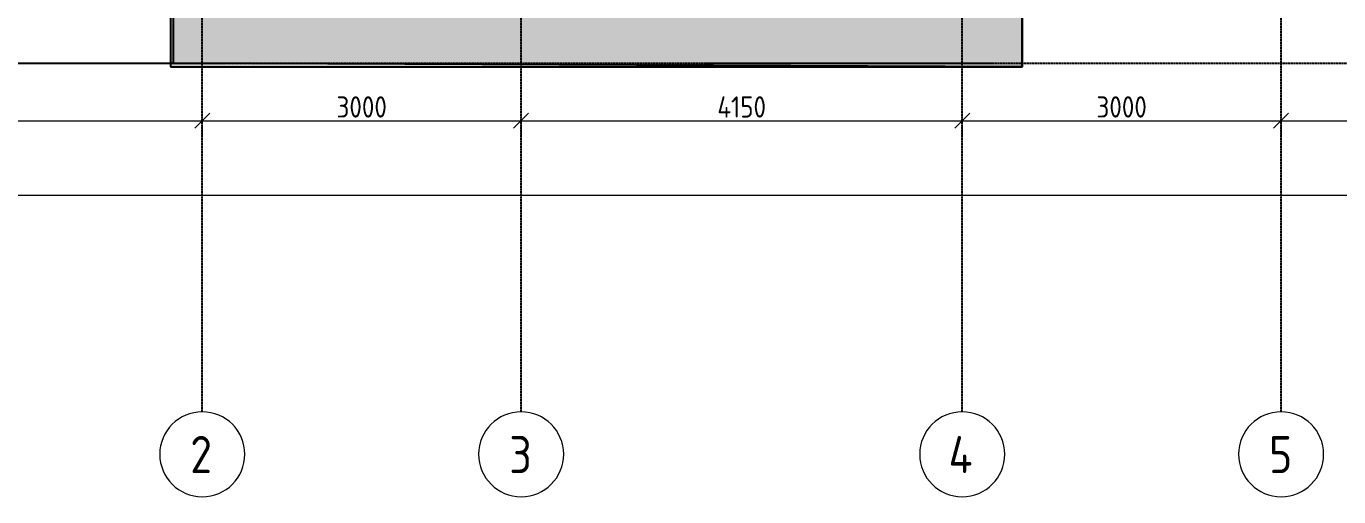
# Model space of a CAD drawing. Header units: millimetres. Extents: x -129048 to 476301, y -5853 to 215316.
# Drawn here: x 214881 to 227229, y -3626 to 805 of the extents above; entities that cross this region are included whole.
import ezdxf

# ---------------------------------------------------------------- set-up
doc = ezdxf.new("R2010")
doc.units = ezdxf.units.MM
doc.linetypes.add('ADSK_Линия сетки', pattern=[25, 20, -2.5, 0, -2.5])
doc.linetypes.add('ADSK_Снесено', pattern=[4.5, 3, -1.5])
doc.layers.add('Оси', color=7, linetype='Continuous', lineweight=9)
doc.layers.add('Стены наружные', color=1, linetype='ADSK_Снесено', lineweight=18, true_color=0xff0000)
doc.styles.add('GOST Common', font='GOST Common_0.ttf', dxfattribs={"width": 0.9, "height": 350})
doc.styles.add('GOST Common_1', font='GOST Common_0.ttf', dxfattribs={"width": 0.9, "height": 200})
doc.dimstyles.new('ADSK_Основной_2_5_мм', dxfattribs={"dimscale": 304.8, "dimtxt": 251.428749, "dimasz": 0.463911, "dimexe": 0.492126, "dimexo": 0.492126, "dimgap": 0.098425, "dimtad": 1, "dimdec": 1, "dimrnd": 0.1, "dimdsep": 46, "dimtxsty": 'GOST Common_1', "dimblk1": 'OBLIQUE', "dimblk2": 'OBLIQUE', "dimsah": 1, "dimcen": 0.09, "dimdle": 0.492126, "dimazin": 2, "dimtfac": 1, "dimtdec": 4, "dimtix": 1, "dimtmove": 0, "dimatfit": 3, "dimfxl": 1, "dimtvp": 1, "dimtfill": 1, "dimtolj": 1, "dimtzin": 0, "dimlwd": 20, "dimlwe": 20, "dimarcsym": 2})

# ---------------------------------------------------------------- blocks, each defined once
blk = doc.blocks.new('Ось сетки - Круг_Ø8 мм-6577-03 План 3-го этажа')
at = {"layer": 'Оси', "lineweight": 20}
for start, end in [(360, 180), (180, 360)]:
    blk.add_arc((0, 0), 4, start, end, dxfattribs=at)
blk = doc.blocks.new('_Oblique')
at = {"color": 0, "linetype": 'ByBlock', "lineweight": -2}
blk.add_line((-0.5, -0.5), (0.5, 0.5), dxfattribs=at)
blk = doc.blocks.new('*D2148')
at = {"color": 0, "lineweight": 20, "transparency": 16777216}
for p, q in [((209887, -85), (216687, -85)), ((210037, -135), (210037, -235)), ((216537, -135), (216537, -235))]:
    blk.add_line(p, q, dxfattribs=at)
at = {"layer": 'Defpoints', "color": 0, "transparency": 16777216}
for p in [(210037, 15), (216537, 15), (216537, -85)]:
    blk.add_point(p, dxfattribs=at)
at = {"color": 0, "lineweight": 20, "transparency": 16777216, "xscale": 141.4, "yscale": 141.4, "zscale": 141.4, "rotation": 180}
blk.add_blockref('_Oblique', (210037, -85), dxfattribs=at)
at = {"color": 0, "lineweight": 20, "transparency": 16777216, "xscale": 141.4, "yscale": 141.4, "zscale": 141.4}
blk.add_blockref('_Oblique', (216537, -85), dxfattribs=at)
at = {"color": 0, "lineweight": 25, "transparency": 16777216, "insert": (213287, 45), "char_height": 200, "width": 756.84, "attachment_point": 5, "style": 'GOST Common_1', "bg_fill": 3, "box_fill_scale": 1.1, "bg_fill_color": 256, "bg_fill_true_color": 13158600, "bg_fill_transparency": 0}
blk.add_mtext('\\A1;6500', dxfattribs=at)
blk = doc.blocks.new('*D2149')
at = {"color": 0, "lineweight": 20, "transparency": 16777216}
for p, q in [((216387, -85), (219687, -85)), ((216537, -135), (216537, -235)), ((219537, -135), (219537, -235))]:
    blk.add_line(p, q, dxfattribs=at)
at = {"layer": 'Defpoints', "color": 0, "transparency": 16777216}
for p in [(216537, 15), (219537, 15), (219537, -85)]:
    blk.add_point(p, dxfattribs=at)
at = {"color": 0, "lineweight": 20, "transparency": 16777216, "xscale": 141.4, "yscale": 141.4, "zscale": 141.4, "rotation": 180}
blk.add_blockref('_Oblique', (216537, -85), dxfattribs=at)
at = {"color": 0, "lineweight": 20, "transparency": 16777216, "xscale": 141.4, "yscale": 141.4, "zscale": 141.4}
blk.add_blockref('_Oblique', (219537, -85), dxfattribs=at)
at = {"color": 0, "lineweight": 25, "transparency": 16777216, "insert": (218037, 45), "char_height": 200, "width": 756.84, "attachment_point": 5, "style": 'GOST Common_1', "bg_fill": 3, "box_fill_scale": 1.1, "bg_fill_color": 256, "bg_fill_true_color": 13158600, "bg_fill_transparency": 0}
blk.add_mtext('\\A1;3000', dxfattribs=at)
blk = doc.blocks.new('*D2150')
at = {"color": 0, "lineweight": 20, "transparency": 16777216}
for p, q in [((219387, -85), (223837, -85)), ((219537, -135), (219537, -235)), ((223687, -135), (223687, -235))]:
    blk.add_line(p, q, dxfattribs=at)
at = {"layer": 'Defpoints', "color": 0, "transparency": 16777216}
for p in [(219537, 15), (223687, 15), (223687, -85)]:
    blk.add_point(p, dxfattribs=at)
at = {"color": 0, "lineweight": 20, "transparency": 16777216, "xscale": 141.4, "yscale": 141.4, "zscale": 141.4, "rotation": 180}
blk.add_blockref('_Oblique', (219537, -85), dxfattribs=at)
at = {"color": 0, "lineweight": 20, "transparency": 16777216, "xscale": 141.4, "yscale": 141.4, "zscale": 141.4}
blk.add_blockref('_Oblique', (223687, -85), dxfattribs=at)
at = {"color": 0, "lineweight": 25, "transparency": 16777216, "insert": (221612, 45), "char_height": 200, "width": 726.16, "attachment_point": 5, "style": 'GOST Common_1', "bg_fill": 3, "box_fill_scale": 1.1, "bg_fill_color": 256, "bg_fill_true_color": 13158600, "bg_fill_transparency": 0}
blk.add_mtext('\\A1;4150', dxfattribs=at)
blk = doc.blocks.new('*D2151')
at = {"color": 0, "lineweight": 20, "transparency": 16777216}
for p, q in [((223537, -85), (226837, -85)), ((223687, -135), (223687, -235)), ((226687, -135), (226687, -235))]:
    blk.add_line(p, q, dxfattribs=at)
at = {"layer": 'Defpoints', "color": 0, "transparency": 16777216}
for p in [(223687, 15), (226687, 15), (226687, -85)]:
    blk.add_point(p, dxfattribs=at)
at = {"color": 0, "lineweight": 20, "transparency": 16777216, "xscale": 141.4, "yscale": 141.4, "zscale": 141.4, "rotation": 180}
blk.add_blockref('_Oblique', (223687, -85), dxfattribs=at)
at = {"color": 0, "lineweight": 20, "transparency": 16777216, "xscale": 141.4, "yscale": 141.4, "zscale": 141.4}
blk.add_blockref('_Oblique', (226687, -85), dxfattribs=at)
at = {"color": 0, "lineweight": 25, "transparency": 16777216, "insert": (225187, 45), "char_height": 200, "width": 756.84, "attachment_point": 5, "style": 'GOST Common_1', "bg_fill": 3, "box_fill_scale": 1.1, "bg_fill_color": 256, "bg_fill_true_color": 13158600, "bg_fill_transparency": 0}
blk.add_mtext('\\A1;3000', dxfattribs=at)
blk = doc.blocks.new('*D2152')
at = {"color": 0, "lineweight": 20, "transparency": 16777216}
for p, q in [((226537, -85), (234737, -85)), ((226687, -135), (226687, -235)), ((234587, -135), (234587, -235))]:
    blk.add_line(p, q, dxfattribs=at)
at = {"layer": 'Defpoints', "color": 0, "transparency": 16777216}
for p in [(226687, 15), (234587, 15), (234587, -85)]:
    blk.add_point(p, dxfattribs=at)
at = {"color": 0, "lineweight": 20, "transparency": 16777216, "xscale": 141.4, "yscale": 141.4, "zscale": 141.4, "rotation": 180}
blk.add_blockref('_Oblique', (226687, -85), dxfattribs=at)
at = {"color": 0, "lineweight": 20, "transparency": 16777216, "xscale": 141.4, "yscale": 141.4, "zscale": 141.4}
blk.add_blockref('_Oblique', (234587, -85), dxfattribs=at)
at = {"color": 0, "lineweight": 25, "transparency": 16777216, "insert": (230637, 45), "char_height": 200, "width": 756.84, "attachment_point": 5, "style": 'GOST Common_1', "bg_fill": 3, "box_fill_scale": 1.1, "bg_fill_color": 256, "bg_fill_true_color": 13158600, "bg_fill_transparency": 0}
blk.add_mtext('\\A1;7900', dxfattribs=at)
blk = doc.blocks.new('*D2166')
at = {"color": 0, "lineweight": 20, "transparency": 16777216}
for p, q in [((209887, -785), (272037, -785)), ((210037, -835), (210037, -935)), ((271887, -835), (271887, -935))]:
    blk.add_line(p, q, dxfattribs=at)
at = {"layer": 'Defpoints', "color": 0, "transparency": 16777216}
for p in [(210037, -685), (271887, -685), (271887, -785)]:
    blk.add_point(p, dxfattribs=at)
at = {"color": 0, "lineweight": 20, "transparency": 16777216, "xscale": 141.4, "yscale": 141.4, "zscale": 141.4, "rotation": 180}
blk.add_blockref('_Oblique', (210037, -785), dxfattribs=at)
at = {"color": 0, "lineweight": 20, "transparency": 16777216, "xscale": 141.4, "yscale": 141.4, "zscale": 141.4}
blk.add_blockref('_Oblique', (271887, -785), dxfattribs=at)
at = {"color": 0, "lineweight": 25, "transparency": 16777216, "insert": (240962, -655), "char_height": 200, "width": 889.8, "attachment_point": 5, "style": 'GOST Common_1', "bg_fill": 3, "box_fill_scale": 1.1, "bg_fill_color": 256, "bg_fill_true_color": 13158600, "bg_fill_transparency": 0}
blk.add_mtext('\\A1;61850', dxfattribs=at)

msp = doc.modelspace()

# ---------------------------------------------------------------- hatches: boundary and pattern name
at = {"layer": 'Стены наружные', "linetype": 'Continuous', "lineweight": 25, "true_color": 0x636466}
h = msp.add_hatch(color=251, dxfattribs=at)
h.paths.add_polyline_path([(216238.04776, 422.0206), (216748.04776, 422.0206), (216748.04776, 1456.64338), (216238.04776, 1456.64338)])
h.paths.add_polyline_path([(216611.98889, 2306.64338), (216748.04776, 2306.64338), (216748.04776, 3312.90446), (216238.04776, 3312.90446), (216238.04776, 2306.64338)])
h.paths.add_polyline_path([(216748.04776, 4162.90446), (216748.04776, 5122.39613), (216238.04776, 5122.39613), (216238.04776, 4162.90446), (216617.07649, 4162.90446)])
h.paths.add_polyline_path([(216611.98889, 5972.39613), (216748.04776, 5972.39613), (216748.04776, 6962.46572), (216238.04776, 6962.46572), (216238.04776, 5972.39613)])
h.paths.add_polyline_path([(216611.98889, 7812.46572), (216748.04776, 7812.46572), (216748.04776, 8679.25245), (216238.04776, 8679.25245), (216238.04776, 7812.46572), (216498.40953, 7812.46572)])
msp.add_hatch(color=251, dxfattribs=at).paths.add_polyline_path([(223919.95474, 422.0206), (224250.2517, 422.0206), (224250.2517, 932.0206), (216748.04776, 932.0206), (216748.04776, 422.0206), (222894.81112, 422.0206)])

# ---------------------------------------------------------------- linework, layer by layer
at = {"linetype": 'ADSK_Линия сетки', "lineweight": 25}
for p, q in [((216537.16465, -2825.79407), (216537.16465, 44571.85247)), ((219537.16465, -2825.79407), (219537.16465, 44571.85247)), ((223687.16465, -2825.79407), (223687.16465, 21818.8012)), ((226687.16465, -2825.79407), (226687.16465, 21818.8012)), ((204891.02955, 456.78828), (273118.97256, 456.78828))]:
    msp.add_line(p, q, dxfattribs=at)
at = {"layer": 'Стены наружные', "color": 251, "linetype": 'Continuous', "lineweight": 25, "true_color": 0x636466}
for p, q in [((224250.2517, 422.0206), (224250.2517, 2379.50427)), ((216238.04776, 1456.64338), (216238.04776, 422.0206)), ((216238.04776, 422.0206), (224250.2517, 422.0206))]:
    msp.add_line(p, q, dxfattribs=at)

# ---------------------------------------------------------------- block references
at = {"lineweight": 25, "xscale": 99.99999999999993, "yscale": 99.99999999999993, "zscale": 99.99999999999993}
for p in [(216537.16465, -3225.79407), (219537.16465, -3225.79407), (223687.16465, -3225.79407), (226687.16465, -3225.79407)]:
    msp.add_blockref('Ось сетки - Круг_Ø8 мм-6577-03 План 3-го этажа', p, dxfattribs=at)

# ---------------------------------------------------------------- texts
at = {"lineweight": 25, "char_height": 350, "attachment_point": 1, "style": 'GOST Common'}
for s, insert, width in [('\\fGOST Common|b0|i0|c204|p34|;\\W.9;2', (216423.38399, -3053.26071), 274.177125), ('\\fGOST Common|b0|i0|c204|p34|;\\W.9;3', (219426.08399, -3053.26071), 266.9619375), ('\\fGOST Common|b0|i0|c204|p34|;\\W.9;4', (223558.53399, -3053.26071), 310.2530625), ('\\fGOST Common|b0|i0|c204|p34|;\\W.9;5', (226573.38399, -3053.26071), 274.177125)]:
    msp.add_mtext(s, dxfattribs=dict(at, insert=insert, width=width))

# ---------------------------------------------------------------- next in the draw order: dimensions: what is measured, and where the dimension line sits
at = {"lineweight": 25}
for base, p1, p2, override, picture, middle in [((216537.16465, -84.55356), (210037.16465, 15.43133), (216537.16465, 15.43133), {"dimpost": '<>', "dimfxl": 6500}, '*D2148', (213287.16465, 45.44644)), ((271887.16465, -784.55356), (210037.16465, -684.56867), (271887.16465, -684.56867), {"dimpost": '<>', "dimfxl": 61850}, '*D2166', (240962.16465, -654.55356))]:
    dim = msp.add_linear_dim(base=base, p1=p1, p2=p2, dimstyle='ADSK_Основной_2_5_мм', override=override, dxfattribs=at)
    dim.commit()
    dim.dimension.update_dxf_attribs({"geometry": picture, "text_midpoint": middle})

# ---------------------------------------------------------------- next in the draw order: dimensions: what is measured, and where the dimension line sits
dim = msp.add_linear_dim(base=(219537.16465, -84.55356), p1=(216537.16465, 15.43133), p2=(219537.16465, 15.43133), dimstyle='ADSK_Основной_2_5_мм', override={"dimpost": '<>', "dimfxl": 3000}, dxfattribs=at)
dim.commit()
dim.dimension.update_dxf_attribs({"geometry": '*D2149', "text_midpoint": (218037.16465, 45.44644)})

# ---------------------------------------------------------------- next in the draw order: dimensions: what is measured, and where the dimension line sits
dim = msp.add_linear_dim(base=(223687.16465, -84.55356), p1=(219537.16465, 15.43133), p2=(223687.16465, 15.43133), dimstyle='ADSK_Основной_2_5_мм', override={"dimpost": '<>', "dimfxl": 4150}, dxfattribs=at)
dim.commit()
dim.dimension.update_dxf_attribs({"geometry": '*D2150', "text_midpoint": (221612.16465, 45.44644)})

# ---------------------------------------------------------------- next in the draw order: dimensions: what is measured, and where the dimension line sits
dim = msp.add_linear_dim(base=(226687.16465, -84.55356), p1=(223687.16465, 15.43133), p2=(226687.16465, 15.43133), dimstyle='ADSK_Основной_2_5_мм', override={"dimpost": '<>', "dimfxl": 3000}, dxfattribs=at)
dim.commit()
dim.dimension.update_dxf_attribs({"geometry": '*D2151', "text_midpoint": (225187.16465, 45.44644)})

# ---------------------------------------------------------------- next in the draw order: dimensions: what is measured, and where the dimension line sits
dim = msp.add_linear_dim(base=(234587.16465, -84.55356), p1=(226687.16465, 15.43133), p2=(234587.16465, 15.43133), dimstyle='ADSK_Основной_2_5_мм', override={"dimpost": '<>', "dimfxl": 7900}, dxfattribs=at)
dim.commit()
dim.dimension.update_dxf_attribs({"geometry": '*D2152', "text_midpoint": (230637.16465, 45.44644)})

# ---------------------------------------------------------------- next in the draw order: linework, layer by layer
at = {"color": 251, "lineweight": 25, "true_color": 0x636466}
msp.add_lwpolyline([(262010.4664, 21084.05859), (262010.4664, 43909.20652), (272009.87193, 43909.20652), (272191.20351, 8682.30207), (265910.655, 8682.30207), (265910.655, 300.23165), (258014.186, 300.23165), (258014.186, 2256.78828), (247213.22785, 2336.47811), (247313.64977, 2335.73719), (247313.64977, -2582.56685), (234949.89798, -2582.56685), (234949.89798, 2336.47811), (224250.2517, 2336.47811), (224250.2517, 422.0206), (216267.75299, 456.78828), (216267.75299, 8679.25245)], dxfattribs=at)

doc.saveas('drawing.dxf')
